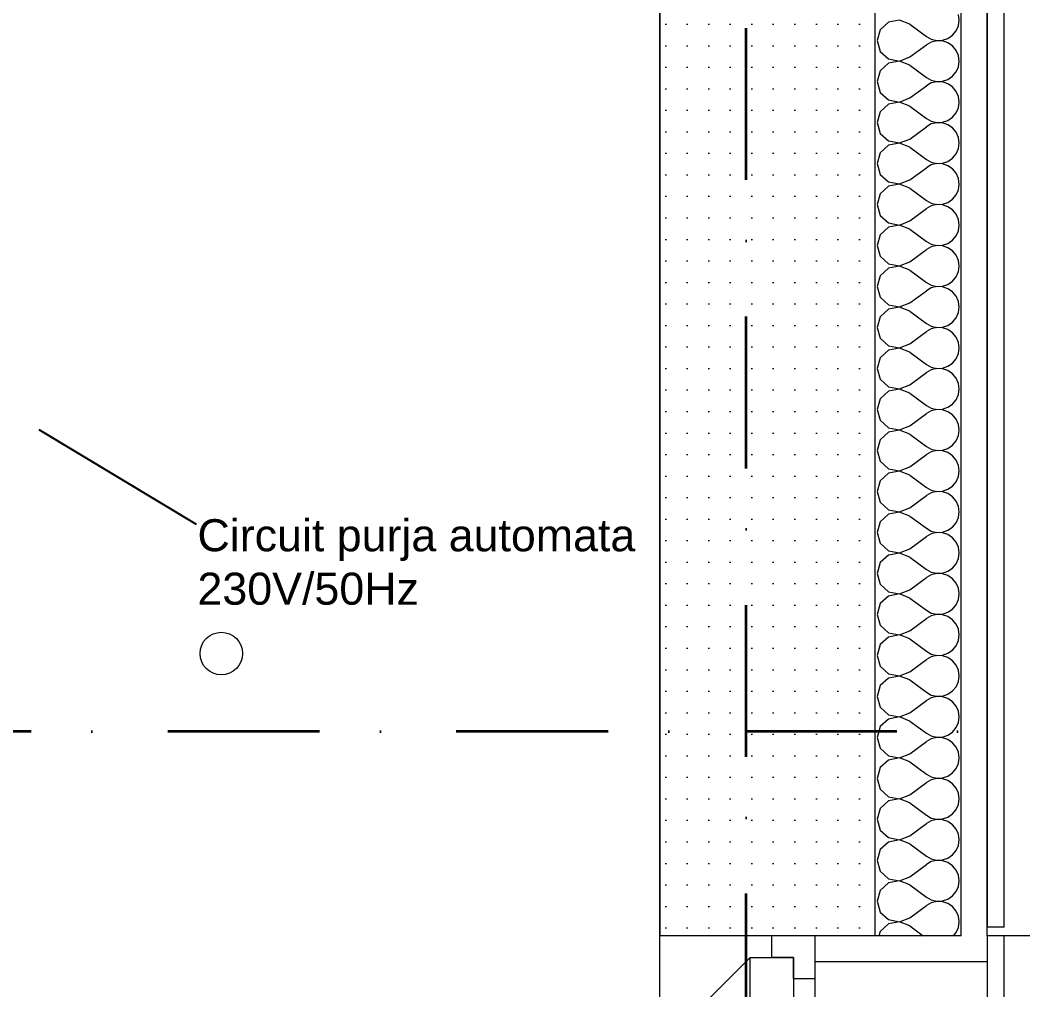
# Model space of a CAD drawing. Header units: millimetres. Extents: x 1322820 to 1391563, y 1051909 to 1098256.
# Drawn here: x 1365235 to 1366400, y 1088720 to 1089847 of the extents above; entities that cross this region are included whole.
import ezdxf
from ezdxf.enums import TextEntityAlignment as Align

# ---------------------------------------------------------------- set-up
doc = ezdxf.new("R2010")
doc.units = ezdxf.units.MM
doc.header["$MEASUREMENT"] = 0
for name, pattern in [('Dashed', [282.222223, 141.111112, -141.111112]), ('Dot & Dashed', [335.138881, 176.388884, -88.194442, 0, -70.555556]), ('pard', [115, 75, -40])]:
    doc.linetypes.add(name, pattern=pattern)
doc.layers.get('0').update_dxf_attribs({"true_color": 0x787878})
for name, color, linetype, true_color in [('arhitectura - decoratii fatada', 7, 'Continuous', 0x787878), ('New_ARCHICAD Windows', 7, 'Continuous', 0x787878), ('New_arhitectura - axe', 7, 'Continuous', 0x787878), ('New_rezistenta - pereti de rezistenta', 7, 'Continuous', 0x787878)]:
    doc.layers.add(name, color=color, linetype=linetype, true_color=true_color)
for name, color, linetype, lineweight, true_color in [('arhitectura - decoratii fatada_Pen_No__101', 7, 'Continuous', 13, 0x787878), ('instalatii - echipamente_Pen_No__21', 7, 'Continuous', 20, 0x787878), ('New_ARCHICAD Windows_Pen_No__1', 7, 'Continuous', 13, 0x787878), ('New_ARCHICAD Windows_Pen_No__21', 7, 'Continuous', 20, 0x787878), ('New_arhitectura - axe_Pen_No__201', 7, 'Continuous', 35, 0x787878), ('New_arhitectura - suprafete DTAC_Pen_No__14', 7, 'Continuous', 18, 0x787878), ('New_rezistenta - pereti de rezistenta_Pen_No__1', 7, 'Continuous', 13, 0x787878), ('New_rezistenta - pereti de rezistenta_Pen_No__21', 7, 'Continuous', 20, 0x787878)]:
    doc.layers.add(name, color=color, linetype=linetype, lineweight=lineweight, true_color=true_color)
doc.styles.add('ARIAL', font='arial.ttf')
doc.styles.add('GENERATED_STYLE_1', font='arialbd.ttf')

# ---------------------------------------------------------------- blocks, each defined once
blk = doc.blocks.new('*X91', base_point=(1356235.2, 1078942.6))
at = {"layer": 'New_rezistenta - pereti de rezistenta_Pen_No__1', "color": 7, "linetype": 'Continuous', "lineweight": 13}
for p, q in [((1366326.2, 1089847.3), (1366325.3, 1089853.8)), ((1366244.1, 1089844.8), (1366234.5, 1089836)), ((1366256.9, 1089847.2), (1366244.1, 1089844.8)), ((1366269, 1089842.6), (1366256.9, 1089847.2)), ((1366269, 1089842.6), (1366288.1, 1089828.3)), ((1366322.6, 1089834.8), (1366325.3, 1089840.8)), ((1366325.3, 1089840.8), (1366326.2, 1089847.3)), ((1366234.5, 1089836), (1366230.9, 1089823.5)), ((1366288.1, 1089828.3), (1366293.8, 1089825.1)), ((1366313, 1089826), (1366318.4, 1089829.8)), ((1366318.4, 1089829.8), (1366322.6, 1089834.8)), ((1366230.9, 1089823.5), (1366234.5, 1089811)), ((1366269, 1089804.5), (1366288.1, 1089818.8)), ((1366293.8, 1089821.9), (1366288.1, 1089818.8)), ((1366293.8, 1089825.1), (1366300.2, 1089823.6)), ((1366300.2, 1089823.4), (1366293.8, 1089821.9)), ((1366300.2, 1089823.6), (1366306.8, 1089823.9)), ((1366306.8, 1089823.1), (1366300.2, 1089823.4)), ((1366306.8, 1089823.9), (1366313, 1089826)), ((1366313, 1089821), (1366306.8, 1089823.1)), ((1366318.4, 1089817.3), (1366313, 1089821)), ((1366322.6, 1089812.2), (1366318.4, 1089817.3)), ((1366234.5, 1089811), (1366244.1, 1089802.2)), ((1366256.9, 1089799.8), (1366269, 1089804.5)), ((1366325.3, 1089806.2), (1366322.6, 1089812.2)), ((1366326.2, 1089799.7), (1366325.3, 1089806.2)), ((1366244.1, 1089797.2), (1366234.5, 1089788.4)), ((1366244.1, 1089802.2), (1366256.9, 1089799.8)), ((1366256.9, 1089799.6), (1366244.1, 1089797.2)), ((1366269, 1089795), (1366256.9, 1089799.6)), ((1366269, 1089795), (1366288.1, 1089780.7)), ((1366322.6, 1089787.2), (1366325.3, 1089793.2)), ((1366325.3, 1089793.2), (1366326.2, 1089799.7)), ((1366234.5, 1089788.4), (1366230.9, 1089775.9)), ((1366288.1, 1089780.7), (1366293.8, 1089777.5)), ((1366313, 1089778.4), (1366318.4, 1089782.1)), ((1366318.4, 1089782.1), (1366322.6, 1089787.2)), ((1366230.9, 1089775.9), (1366234.5, 1089763.4)), ((1366269, 1089756.9), (1366288.1, 1089771.1)), ((1366293.8, 1089774.3), (1366288.1, 1089771.1)), ((1366293.8, 1089777.5), (1366300.2, 1089776)), ((1366300.2, 1089775.8), (1366293.8, 1089774.3)), ((1366300.2, 1089776), (1366306.8, 1089776.3)), ((1366306.8, 1089775.5), (1366300.2, 1089775.8)), ((1366306.8, 1089776.3), (1366313, 1089778.4)), ((1366313, 1089773.4), (1366306.8, 1089775.5)), ((1366318.4, 1089769.7), (1366313, 1089773.4)), ((1366322.6, 1089764.6), (1366318.4, 1089769.7)), ((1366234.5, 1089763.4), (1366244.1, 1089754.6)), ((1366256.9, 1089752.2), (1366269, 1089756.9)), ((1366325.3, 1089758.6), (1366322.6, 1089764.6)), ((1366326.2, 1089752.1), (1366325.3, 1089758.6)), ((1366244.1, 1089749.6), (1366234.5, 1089740.8)), ((1366244.1, 1089754.6), (1366256.9, 1089752.2)), ((1366256.9, 1089752), (1366244.1, 1089749.6)), ((1366269, 1089747.3), (1366256.9, 1089752)), ((1366269, 1089747.3), (1366288.1, 1089733)), ((1366322.6, 1089739.6), (1366325.3, 1089745.6)), ((1366325.3, 1089745.6), (1366326.2, 1089752.1)), ((1366234.5, 1089740.8), (1366230.9, 1089728.3)), ((1366313, 1089730.8), (1366318.4, 1089734.5)), ((1366318.4, 1089734.5), (1366322.6, 1089739.6)), ((1366230.9, 1089728.3), (1366234.5, 1089715.8)), ((1366269, 1089709.2), (1366288.1, 1089723.5)), ((1366288.1, 1089733), (1366293.8, 1089729.9)), ((1366293.8, 1089726.7), (1366288.1, 1089723.5)), ((1366293.8, 1089729.9), (1366300.2, 1089728.4)), ((1366300.2, 1089728.2), (1366293.8, 1089726.7)), ((1366300.2, 1089728.4), (1366306.8, 1089728.7)), ((1366306.8, 1089727.9), (1366300.2, 1089728.2)), ((1366306.8, 1089728.7), (1366313, 1089730.8)), ((1366313, 1089725.8), (1366306.8, 1089727.9)), ((1366318.4, 1089722.1), (1366313, 1089725.8)), ((1366322.6, 1089717), (1366318.4, 1089722.1)), ((1366234.5, 1089715.8), (1366244.1, 1089707)), ((1366325.3, 1089711), (1366322.6, 1089717)), ((1366326.2, 1089704.5), (1366325.3, 1089711)), ((1366244.1, 1089702), (1366234.5, 1089693.2)), ((1366244.1, 1089707), (1366256.9, 1089704.6)), ((1366256.9, 1089704.4), (1366244.1, 1089702)), ((1366256.9, 1089704.6), (1366269, 1089709.2)), ((1366269, 1089699.7), (1366256.9, 1089704.4)), ((1366269, 1089699.7), (1366288.1, 1089685.4)), ((1366325.3, 1089698), (1366326.2, 1089704.5)), ((1366234.5, 1089693.2), (1366230.9, 1089680.7)), ((1366313, 1089683.2), (1366318.4, 1089686.9)), ((1366318.4, 1089686.9), (1366322.6, 1089692)), ((1366322.6, 1089692), (1366325.3, 1089698)), ((1366230.9, 1089680.7), (1366234.5, 1089668.1)), ((1366269, 1089661.6), (1366288.1, 1089675.9)), ((1366288.1, 1089685.4), (1366293.8, 1089682.2)), ((1366293.8, 1089679.1), (1366288.1, 1089675.9)), ((1366293.8, 1089682.2), (1366300.2, 1089680.8)), ((1366300.2, 1089680.6), (1366293.8, 1089679.1)), ((1366300.2, 1089680.8), (1366306.8, 1089681.1)), ((1366306.8, 1089680.3), (1366300.2, 1089680.6)), ((1366306.8, 1089681.1), (1366313, 1089683.2)), ((1366313, 1089678.2), (1366306.8, 1089680.3)), ((1366318.4, 1089674.4), (1366313, 1089678.2)), ((1366234.5, 1089668.1), (1366244.1, 1089659.4)), ((1366322.6, 1089669.4), (1366318.4, 1089674.4)), ((1366325.3, 1089663.4), (1366322.6, 1089669.4)), ((1366244.1, 1089654.3), (1366234.5, 1089645.6)), ((1366244.1, 1089659.4), (1366256.9, 1089657)), ((1366256.9, 1089656.8), (1366244.1, 1089654.3)), ((1366256.9, 1089657), (1366269, 1089661.6)), ((1366269, 1089652.1), (1366256.9, 1089656.8)), ((1366269, 1089652.1), (1366288.1, 1089637.8)), ((1366326.2, 1089656.9), (1366325.3, 1089663.4)), ((1366325.3, 1089650.3), (1366326.2, 1089656.9)), ((1366234.5, 1089645.6), (1366230.9, 1089633)), ((1366318.4, 1089639.3), (1366322.6, 1089644.3)), ((1366322.6, 1089644.3), (1366325.3, 1089650.3)), ((1366230.9, 1089633), (1366234.5, 1089620.5)), ((1366288.1, 1089637.8), (1366293.8, 1089634.6)), ((1366293.8, 1089631.5), (1366288.1, 1089628.3)), ((1366293.8, 1089634.6), (1366300.2, 1089633.1)), ((1366300.2, 1089633), (1366293.8, 1089631.5)), ((1366300.2, 1089633.1), (1366306.8, 1089633.5)), ((1366306.8, 1089632.6), (1366300.2, 1089633)), ((1366306.8, 1089633.5), (1366313, 1089635.6)), ((1366313, 1089630.5), (1366306.8, 1089632.6)), ((1366313, 1089635.6), (1366318.4, 1089639.3)), ((1366318.4, 1089626.8), (1366313, 1089630.5)), ((1366234.5, 1089620.5), (1366244.1, 1089611.8)), ((1366269, 1089614), (1366288.1, 1089628.3)), ((1366322.6, 1089621.8), (1366318.4, 1089626.8)), ((1366325.3, 1089615.7), (1366322.6, 1089621.8)), ((1366244.1, 1089606.7), (1366234.5, 1089597.9)), ((1366244.1, 1089611.8), (1366256.9, 1089609.3)), ((1366256.9, 1089609.1), (1366244.1, 1089606.7)), ((1366256.9, 1089609.3), (1366269, 1089614)), ((1366269, 1089604.5), (1366256.9, 1089609.1)), ((1366326.2, 1089609.2), (1366325.3, 1089615.7)), ((1366325.3, 1089602.7), (1366326.2, 1089609.2)), ((1366234.5, 1089597.9), (1366230.9, 1089585.4)), ((1366269, 1089604.5), (1366288.1, 1089590.2)), ((1366318.4, 1089591.7), (1366322.6, 1089596.7)), ((1366322.6, 1089596.7), (1366325.3, 1089602.7)), ((1366230.9, 1089585.4), (1366234.5, 1089572.9)), ((1366288.1, 1089590.2), (1366293.8, 1089587)), ((1366293.8, 1089583.8), (1366288.1, 1089580.7)), ((1366293.8, 1089587), (1366300.2, 1089585.5)), ((1366300.2, 1089585.3), (1366293.8, 1089583.8)), ((1366300.2, 1089585.5), (1366306.8, 1089585.8)), ((1366306.8, 1089585), (1366300.2, 1089585.3)), ((1366306.8, 1089585.8), (1366313, 1089587.9)), ((1366313, 1089582.9), (1366306.8, 1089585)), ((1366313, 1089587.9), (1366318.4, 1089591.7)), ((1366318.4, 1089579.2), (1366313, 1089582.9)), ((1366234.5, 1089572.9), (1366244.1, 1089564.1)), ((1366269, 1089566.4), (1366288.1, 1089580.7)), ((1366322.6, 1089574.1), (1366318.4, 1089579.2)), ((1366325.3, 1089568.1), (1366322.6, 1089574.1)), ((1366244.1, 1089559.1), (1366234.5, 1089550.3)), ((1366244.1, 1089564.1), (1366256.9, 1089561.7)), ((1366256.9, 1089561.5), (1366244.1, 1089559.1)), ((1366256.9, 1089561.7), (1366269, 1089566.4)), ((1366269, 1089556.9), (1366256.9, 1089561.5)), ((1366326.2, 1089561.6), (1366325.3, 1089568.1)), ((1366325.3, 1089555.1), (1366326.2, 1089561.6)), ((1366234.5, 1089550.3), (1366230.9, 1089537.8)), ((1366269, 1089556.9), (1366288.1, 1089542.6)), ((1366318.4, 1089544), (1366322.6, 1089549.1)), ((1366322.6, 1089549.1), (1366325.3, 1089555.1)), ((1366230.9, 1089537.8), (1366234.5, 1089525.3)), ((1366288.1, 1089542.6), (1366293.8, 1089539.4)), ((1366293.8, 1089536.2), (1366288.1, 1089533)), ((1366293.8, 1089539.4), (1366300.2, 1089537.9)), ((1366300.2, 1089537.7), (1366293.8, 1089536.2)), ((1366300.2, 1089537.9), (1366306.8, 1089538.2)), ((1366306.8, 1089537.4), (1366300.2, 1089537.7)), ((1366306.8, 1089538.2), (1366313, 1089540.3)), ((1366313, 1089535.3), (1366306.8, 1089537.4)), ((1366313, 1089540.3), (1366318.4, 1089544)), ((1366318.4, 1089531.6), (1366313, 1089535.3)), ((1366234.5, 1089525.3), (1366244.1, 1089516.5)), ((1366269, 1089518.8), (1366288.1, 1089533)), ((1366322.6, 1089526.5), (1366318.4, 1089531.6)), ((1366325.3, 1089520.5), (1366322.6, 1089526.5)), ((1366244.1, 1089516.5), (1366256.9, 1089514.1)), ((1366256.9, 1089513.9), (1366244.1, 1089511.5)), ((1366256.9, 1089514.1), (1366269, 1089518.8)), ((1366269, 1089509.2), (1366256.9, 1089513.9)), ((1366326.2, 1089514), (1366325.3, 1089520.5)), ((1366325.3, 1089507.5), (1366326.2, 1089514)), ((1366234.5, 1089502.7), (1366230.9, 1089490.2)), ((1366244.1, 1089511.5), (1366234.5, 1089502.7)), ((1366269, 1089509.2), (1366288.1, 1089495)), ((1366318.4, 1089496.4), (1366322.6, 1089501.5)), ((1366322.6, 1089501.5), (1366325.3, 1089507.5)), ((1366230.9, 1089490.2), (1366234.5, 1089477.7)), ((1366288.1, 1089495), (1366293.8, 1089491.8)), ((1366293.8, 1089491.8), (1366300.2, 1089490.3)), ((1366300.2, 1089490.1), (1366293.8, 1089488.6)), ((1366300.2, 1089490.3), (1366306.8, 1089490.6)), ((1366306.8, 1089489.8), (1366300.2, 1089490.1)), ((1366306.8, 1089490.6), (1366313, 1089492.7)), ((1366313, 1089487.7), (1366306.8, 1089489.8)), ((1366313, 1089492.7), (1366318.4, 1089496.4)), ((1366234.5, 1089477.7), (1366244.1, 1089468.9)), ((1366269, 1089471.1), (1366288.1, 1089485.4)), ((1366293.8, 1089488.6), (1366288.1, 1089485.4)), ((1366318.4, 1089484), (1366313, 1089487.7)), ((1366322.6, 1089478.9), (1366318.4, 1089484)), ((1366325.3, 1089472.9), (1366322.6, 1089478.9)), ((1366244.1, 1089468.9), (1366256.9, 1089466.5)), ((1366256.9, 1089466.3), (1366244.1, 1089463.9)), ((1366256.9, 1089466.5), (1366269, 1089471.1)), ((1366269, 1089461.6), (1366256.9, 1089466.3)), ((1366326.2, 1089466.4), (1366325.3, 1089472.9)), ((1366325.3, 1089459.9), (1366326.2, 1089466.4)), ((1366234.5, 1089455.1), (1366230.9, 1089442.6)), ((1366244.1, 1089463.9), (1366234.5, 1089455.1)), ((1366269, 1089461.6), (1366288.1, 1089447.3)), ((1366318.4, 1089448.8), (1366322.6, 1089453.9)), ((1366322.6, 1089453.9), (1366325.3, 1089459.9)), ((1366230.9, 1089442.6), (1366234.5, 1089430.1)), ((1366288.1, 1089447.3), (1366293.8, 1089444.2)), ((1366293.8, 1089444.2), (1366300.2, 1089442.7)), ((1366300.2, 1089442.5), (1366293.8, 1089441)), ((1366300.2, 1089442.7), (1366306.8, 1089443)), ((1366306.8, 1089442.2), (1366300.2, 1089442.5)), ((1366306.8, 1089443), (1366313, 1089445.1)), ((1366313, 1089440.1), (1366306.8, 1089442.2)), ((1366313, 1089445.1), (1366318.4, 1089448.8)), ((1366269, 1089423.5), (1366288.1, 1089437.8)), ((1366293.8, 1089441), (1366288.1, 1089437.8)), ((1366318.4, 1089436.3), (1366313, 1089440.1)), ((1366322.6, 1089431.3), (1366318.4, 1089436.3)), ((1366325.3, 1089425.3), (1366322.6, 1089431.3)), ((1366234.5, 1089430.1), (1366244.1, 1089421.3)), ((1366244.1, 1089421.3), (1366256.9, 1089418.9)), ((1366256.9, 1089418.9), (1366269, 1089423.5)), ((1366326.2, 1089418.8), (1366325.3, 1089425.3)), ((1366234.5, 1089407.5), (1366230.9, 1089395)), ((1366244.1, 1089416.2), (1366234.5, 1089407.5)), ((1366256.9, 1089418.7), (1366244.1, 1089416.2)), ((1366269, 1089414), (1366256.9, 1089418.7)), ((1366269, 1089414), (1366288.1, 1089399.7)), ((1366322.6, 1089406.2), (1366325.3, 1089412.3)), ((1366325.3, 1089412.3), (1366326.2, 1089418.8)), ((1366288.1, 1089399.7), (1366293.8, 1089396.5)), ((1366293.8, 1089396.5), (1366300.2, 1089395)), ((1366306.8, 1089395.4), (1366313, 1089397.5)), ((1366313, 1089397.5), (1366318.4, 1089401.2)), ((1366318.4, 1089401.2), (1366322.6, 1089406.2)), ((1366230.9, 1089395), (1366234.5, 1089382.4)), ((1366269, 1089375.9), (1366288.1, 1089390.2)), ((1366293.8, 1089393.4), (1366288.1, 1089390.2)), ((1366300.2, 1089394.9), (1366293.8, 1089393.4)), ((1366300.2, 1089395), (1366306.8, 1089395.4)), ((1366306.8, 1089394.5), (1366300.2, 1089394.9)), ((1366313, 1089392.4), (1366306.8, 1089394.5)), ((1366318.4, 1089388.7), (1366313, 1089392.4)), ((1366322.6, 1089383.7), (1366318.4, 1089388.7)), ((1366234.5, 1089382.4), (1366244.1, 1089373.7)), ((1366244.1, 1089373.7), (1366256.9, 1089371.2)), ((1366256.9, 1089371.2), (1366269, 1089375.9)), ((1366325.3, 1089377.6), (1366322.6, 1089383.7)), ((1366326.2, 1089371.1), (1366325.3, 1089377.6)), ((1366244.1, 1089368.6), (1366234.5, 1089359.8)), ((1366256.9, 1089371), (1366244.1, 1089368.6)), ((1366269, 1089366.4), (1366256.9, 1089371)), ((1366269, 1089366.4), (1366288.1, 1089352.1)), ((1366322.6, 1089358.6), (1366325.3, 1089364.6)), ((1366325.3, 1089364.6), (1366326.2, 1089371.1)), ((1366234.5, 1089359.8), (1366230.9, 1089347.3)), ((1366288.1, 1089352.1), (1366293.8, 1089348.9)), ((1366293.8, 1089348.9), (1366300.2, 1089347.4)), ((1366306.8, 1089347.7), (1366313, 1089349.8)), ((1366313, 1089349.8), (1366318.4, 1089353.6)), ((1366318.4, 1089353.6), (1366322.6, 1089358.6)), ((1366230.9, 1089347.3), (1366234.5, 1089334.8)), ((1366269, 1089328.3), (1366288.1, 1089342.6)), ((1366293.8, 1089345.7), (1366288.1, 1089342.6)), ((1366300.2, 1089347.2), (1366293.8, 1089345.7)), ((1366300.2, 1089347.4), (1366306.8, 1089347.7)), ((1366306.8, 1089346.9), (1366300.2, 1089347.2)), ((1366313, 1089344.8), (1366306.8, 1089346.9)), ((1366318.4, 1089341.1), (1366313, 1089344.8)), ((1366322.6, 1089336), (1366318.4, 1089341.1)), ((1366234.5, 1089334.8), (1366244.1, 1089326)), ((1366244.1, 1089326), (1366256.9, 1089323.6)), ((1366256.9, 1089323.6), (1366269, 1089328.3)), ((1366325.3, 1089330), (1366322.6, 1089336)), ((1366326.2, 1089323.5), (1366325.3, 1089330)), ((1366244.1, 1089321), (1366234.5, 1089312.2)), ((1366256.9, 1089323.4), (1366244.1, 1089321)), ((1366269, 1089318.8), (1366256.9, 1089323.4)), ((1366269, 1089318.8), (1366288.1, 1089304.5)), ((1366322.6, 1089311), (1366325.3, 1089317)), ((1366325.3, 1089317), (1366326.2, 1089323.5)), ((1366234.5, 1089312.2), (1366230.9, 1089299.7)), ((1366288.1, 1089304.5), (1366293.8, 1089301.3)), ((1366313, 1089302.2), (1366318.4, 1089305.9)), ((1366318.4, 1089305.9), (1366322.6, 1089311)), ((1366230.9, 1089299.7), (1366234.5, 1089287.2)), ((1366269, 1089280.7), (1366288.1, 1089295)), ((1366293.8, 1089298.1), (1366288.1, 1089295)), ((1366293.8, 1089301.3), (1366300.2, 1089299.8)), ((1366300.2, 1089299.6), (1366293.8, 1089298.1)), ((1366300.2, 1089299.8), (1366306.8, 1089300.1)), ((1366306.8, 1089299.3), (1366300.2, 1089299.6)), ((1366306.8, 1089300.1), (1366313, 1089302.2)), ((1366313, 1089297.2), (1366306.8, 1089299.3)), ((1366318.4, 1089293.5), (1366313, 1089297.2)), ((1366322.6, 1089288.4), (1366318.4, 1089293.5)), ((1366234.5, 1089287.2), (1366244.1, 1089278.4)), ((1366256.9, 1089276), (1366269, 1089280.7)), ((1366325.3, 1089282.4), (1366322.6, 1089288.4)), ((1366326.2, 1089275.9), (1366325.3, 1089282.4)), ((1366244.1, 1089273.4), (1366234.5, 1089264.6)), ((1366244.1, 1089278.4), (1366256.9, 1089276)), ((1366256.9, 1089275.8), (1366244.1, 1089273.4)), ((1366269, 1089271.1), (1366256.9, 1089275.8)), ((1366269, 1089271.1), (1366288.1, 1089256.9)), ((1366322.6, 1089263.4), (1366325.3, 1089269.4)), ((1366325.3, 1089269.4), (1366326.2, 1089275.9)), ((1366234.5, 1089264.6), (1366230.9, 1089252.1)), ((1366288.1, 1089256.9), (1366293.8, 1089253.7)), ((1366313, 1089254.6), (1366318.4, 1089258.3)), ((1366318.4, 1089258.3), (1366322.6, 1089263.4)), ((1366230.9, 1089252.1), (1366234.5, 1089239.6)), ((1366269, 1089233), (1366288.1, 1089247.3)), ((1366293.8, 1089250.5), (1366288.1, 1089247.3)), ((1366293.8, 1089253.7), (1366300.2, 1089252.2)), ((1366300.2, 1089252), (1366293.8, 1089250.5)), ((1366300.2, 1089252.2), (1366306.8, 1089252.5)), ((1366306.8, 1089251.7), (1366300.2, 1089252)), ((1366306.8, 1089252.5), (1366313, 1089254.6)), ((1366313, 1089249.6), (1366306.8, 1089251.7)), ((1366318.4, 1089245.9), (1366313, 1089249.6)), ((1366322.6, 1089240.8), (1366318.4, 1089245.9)), ((1366234.5, 1089239.6), (1366244.1, 1089230.8)), ((1366256.9, 1089228.4), (1366269, 1089233)), ((1366325.3, 1089234.8), (1366322.6, 1089240.8)), ((1366326.2, 1089228.3), (1366325.3, 1089234.8)), ((1366244.1, 1089225.8), (1366234.5, 1089217)), ((1366244.1, 1089230.8), (1366256.9, 1089228.4)), ((1366256.9, 1089228.2), (1366244.1, 1089225.8)), ((1366269, 1089223.5), (1366256.9, 1089228.2)), ((1366269, 1089223.5), (1366288.1, 1089209.2)), ((1366322.6, 1089215.8), (1366325.3, 1089221.8)), ((1366325.3, 1089221.8), (1366326.2, 1089228.3)), ((1366234.5, 1089217), (1366230.9, 1089204.5)), ((1366288.1, 1089209.2), (1366293.8, 1089206.1)), ((1366313, 1089207), (1366318.4, 1089210.7)), ((1366318.4, 1089210.7), (1366322.6, 1089215.8)), ((1366230.9, 1089204.5), (1366234.5, 1089192)), ((1366269, 1089185.4), (1366288.1, 1089199.7)), ((1366293.8, 1089202.9), (1366288.1, 1089199.7)), ((1366293.8, 1089206.1), (1366300.2, 1089204.6)), ((1366300.2, 1089204.4), (1366293.8, 1089202.9)), ((1366300.2, 1089204.6), (1366306.8, 1089204.9)), ((1366306.8, 1089204.1), (1366300.2, 1089204.4)), ((1366306.8, 1089204.9), (1366313, 1089207)), ((1366313, 1089202), (1366306.8, 1089204.1)), ((1366318.4, 1089198.2), (1366313, 1089202)), ((1366322.6, 1089193.2), (1366318.4, 1089198.2)), ((1366234.5, 1089192), (1366244.1, 1089183.2)), ((1366325.3, 1089187.2), (1366322.6, 1089193.2)), ((1366326.2, 1089180.7), (1366325.3, 1089187.2)), ((1366244.1, 1089178.2), (1366234.5, 1089169.4)), ((1366244.1, 1089183.2), (1366256.9, 1089180.8)), ((1366256.9, 1089180.6), (1366244.1, 1089178.2)), ((1366256.9, 1089180.8), (1366269, 1089185.4)), ((1366269, 1089175.9), (1366256.9, 1089180.6)), ((1366269, 1089175.9), (1366288.1, 1089161.6)), ((1366322.6, 1089168.1), (1366325.3, 1089174.2)), ((1366325.3, 1089174.2), (1366326.2, 1089180.7)), ((1366234.5, 1089169.4), (1366230.9, 1089156.9)), ((1366313, 1089159.4), (1366318.4, 1089163.1)), ((1366318.4, 1089163.1), (1366322.6, 1089168.1)), ((1366230.9, 1089156.9), (1366234.5, 1089144.3)), ((1366269, 1089137.8), (1366288.1, 1089152.1)), ((1366288.1, 1089161.6), (1366293.8, 1089158.4)), ((1366293.8, 1089155.3), (1366288.1, 1089152.1)), ((1366293.8, 1089158.4), (1366300.2, 1089157)), ((1366300.2, 1089156.8), (1366293.8, 1089155.3)), ((1366300.2, 1089157), (1366306.8, 1089157.3)), ((1366306.8, 1089156.4), (1366300.2, 1089156.8)), ((1366306.8, 1089157.3), (1366313, 1089159.4)), ((1366313, 1089154.3), (1366306.8, 1089156.4)), ((1366318.4, 1089150.6), (1366313, 1089154.3)), ((1366234.5, 1089144.3), (1366244.1, 1089135.6)), ((1366322.6, 1089145.6), (1366318.4, 1089150.6)), ((1366325.3, 1089139.6), (1366322.6, 1089145.6)), ((1366326.2, 1089133), (1366325.3, 1089139.6)), ((1366244.1, 1089130.5), (1366234.5, 1089121.8)), ((1366244.1, 1089135.6), (1366256.9, 1089133.1)), ((1366256.9, 1089133), (1366244.1, 1089130.5)), ((1366256.9, 1089133.1), (1366269, 1089137.8)), ((1366269, 1089128.3), (1366256.9, 1089133)), ((1366269, 1089128.3), (1366288.1, 1089114)), ((1366325.3, 1089126.5), (1366326.2, 1089133)), ((1366234.5, 1089121.8), (1366230.9, 1089109.2)), ((1366318.4, 1089115.5), (1366322.6, 1089120.5)), ((1366322.6, 1089120.5), (1366325.3, 1089126.5)), ((1366230.9, 1089109.2), (1366234.5, 1089096.7)), ((1366269, 1089090.2), (1366288.1, 1089104.5)), ((1366288.1, 1089114), (1366293.8, 1089110.8)), ((1366293.8, 1089107.7), (1366288.1, 1089104.5)), ((1366293.8, 1089110.8), (1366300.2, 1089109.3)), ((1366300.2, 1089109.1), (1366293.8, 1089107.7)), ((1366300.2, 1089109.3), (1366306.8, 1089109.7)), ((1366306.8, 1089108.8), (1366300.2, 1089109.1)), ((1366306.8, 1089109.7), (1366313, 1089111.8)), ((1366313, 1089106.7), (1366306.8, 1089108.8)), ((1366313, 1089111.8), (1366318.4, 1089115.5)), ((1366318.4, 1089103), (1366313, 1089106.7)), ((1366234.5, 1089096.7), (1366244.1, 1089087.9)), ((1366322.6, 1089097.9), (1366318.4, 1089103)), ((1366325.3, 1089091.9), (1366322.6, 1089097.9)), ((1366244.1, 1089082.9), (1366234.5, 1089074.1)), ((1366244.1, 1089087.9), (1366256.9, 1089085.5)), ((1366256.9, 1089085.3), (1366244.1, 1089082.9)), ((1366256.9, 1089085.5), (1366269, 1089090.2)), ((1366269, 1089080.7), (1366256.9, 1089085.3)), ((1366326.2, 1089085.4), (1366325.3, 1089091.9)), ((1366325.3, 1089078.9), (1366326.2, 1089085.4)), ((1366234.5, 1089074.1), (1366230.9, 1089061.6)), ((1366269, 1089080.7), (1366288.1, 1089066.4)), ((1366318.4, 1089067.9), (1366322.6, 1089072.9)), ((1366322.6, 1089072.9), (1366325.3, 1089078.9)), ((1366230.9, 1089061.6), (1366234.5, 1089049.1)), ((1366288.1, 1089066.4), (1366293.8, 1089063.2)), ((1366293.8, 1089060), (1366288.1, 1089056.9)), ((1366293.8, 1089063.2), (1366300.2, 1089061.7)), ((1366300.2, 1089061.5), (1366293.8, 1089060)), ((1366300.2, 1089061.7), (1366306.8, 1089062)), ((1366306.8, 1089061.2), (1366300.2, 1089061.5)), ((1366306.8, 1089062), (1366313, 1089064.1)), ((1366313, 1089059.1), (1366306.8, 1089061.2)), ((1366313, 1089064.1), (1366318.4, 1089067.9)), ((1366318.4, 1089055.4), (1366313, 1089059.1)), ((1366234.5, 1089049.1), (1366244.1, 1089040.3)), ((1366269, 1089042.6), (1366288.1, 1089056.9)), ((1366322.6, 1089050.3), (1366318.4, 1089055.4)), ((1366325.3, 1089044.3), (1366322.6, 1089050.3)), ((1366244.1, 1089035.3), (1366234.5, 1089026.5)), ((1366244.1, 1089040.3), (1366256.9, 1089037.9)), ((1366256.9, 1089037.7), (1366244.1, 1089035.3)), ((1366256.9, 1089037.9), (1366269, 1089042.6)), ((1366269, 1089033), (1366256.9, 1089037.7)), ((1366326.2, 1089037.8), (1366325.3, 1089044.3)), ((1366325.3, 1089031.3), (1366326.2, 1089037.8)), ((1366234.5, 1089026.5), (1366230.9, 1089014)), ((1366269, 1089033), (1366288.1, 1089018.8)), ((1366318.4, 1089020.2), (1366322.6, 1089025.3)), ((1366322.6, 1089025.3), (1366325.3, 1089031.3)), ((1366230.9, 1089014), (1366234.5, 1089001.5)), ((1366288.1, 1089018.8), (1366293.8, 1089015.6)), ((1366293.8, 1089012.4), (1366288.1, 1089009.2)), ((1366293.8, 1089015.6), (1366300.2, 1089014.1)), ((1366300.2, 1089013.9), (1366293.8, 1089012.4)), ((1366300.2, 1089014.1), (1366306.8, 1089014.4)), ((1366306.8, 1089013.6), (1366300.2, 1089013.9)), ((1366306.8, 1089014.4), (1366313, 1089016.5)), ((1366313, 1089011.5), (1366306.8, 1089013.6)), ((1366313, 1089016.5), (1366318.4, 1089020.2)), ((1366318.4, 1089007.8), (1366313, 1089011.5)), ((1366234.5, 1089001.5), (1366244.1, 1088992.7)), ((1366269, 1088995), (1366288.1, 1089009.2)), ((1366322.6, 1089002.7), (1366318.4, 1089007.8)), ((1366325.3, 1088996.7), (1366322.6, 1089002.7)), ((1366244.1, 1088992.7), (1366256.9, 1088990.3)), ((1366256.9, 1088990.1), (1366244.1, 1088987.7)), ((1366256.9, 1088990.3), (1366269, 1088995)), ((1366269, 1088985.4), (1366256.9, 1088990.1)), ((1366326.2, 1088990.2), (1366325.3, 1088996.7)), ((1366325.3, 1088983.7), (1366326.2, 1088990.2)), ((1366234.5, 1088978.9), (1366230.9, 1088966.4)), ((1366244.1, 1088987.7), (1366234.5, 1088978.9)), ((1366269, 1088985.4), (1366288.1, 1088971.1)), ((1366318.4, 1088972.6), (1366322.6, 1088977.7)), ((1366322.6, 1088977.7), (1366325.3, 1088983.7)), ((1366230.9, 1088966.4), (1366234.5, 1088953.9)), ((1366288.1, 1088971.1), (1366293.8, 1088968)), ((1366293.8, 1088964.8), (1366288.1, 1088961.6)), ((1366293.8, 1088968), (1366300.2, 1088966.5)), ((1366300.2, 1088966.3), (1366293.8, 1088964.8)), ((1366300.2, 1088966.5), (1366306.8, 1088966.8)), ((1366306.8, 1088966), (1366300.2, 1088966.3)), ((1366306.8, 1088966.8), (1366313, 1088968.9)), ((1366313, 1088963.9), (1366306.8, 1088966)), ((1366313, 1088968.9), (1366318.4, 1088972.6)), ((1366234.5, 1088953.9), (1366244.1, 1088945.1)), ((1366269, 1088947.3), (1366288.1, 1088961.6)), ((1366318.4, 1088960.1), (1366313, 1088963.9)), ((1366322.6, 1088955.1), (1366318.4, 1088960.1)), ((1366325.3, 1088949.1), (1366322.6, 1088955.1)), ((1366244.1, 1088945.1), (1366256.9, 1088942.7)), ((1366256.9, 1088942.5), (1366244.1, 1088940.1)), ((1366256.9, 1088942.7), (1366269, 1088947.3)), ((1366269, 1088937.8), (1366256.9, 1088942.5)), ((1366326.2, 1088942.6), (1366325.3, 1088949.1)), ((1366325.3, 1088936.1), (1366326.2, 1088942.6)), ((1366234.5, 1088931.3), (1366230.9, 1088918.8)), ((1366244.1, 1088940.1), (1366234.5, 1088931.3)), ((1366269, 1088937.8), (1366288.1, 1088923.5)), ((1366318.4, 1088925), (1366322.6, 1088930.1)), ((1366322.6, 1088930.1), (1366325.3, 1088936.1)), ((1366230.9, 1088918.8), (1366234.5, 1088906.2)), ((1366288.1, 1088923.5), (1366293.8, 1088920.3)), ((1366293.8, 1088920.3), (1366300.2, 1088918.9)), ((1366300.2, 1088918.7), (1366293.8, 1088917.2)), ((1366300.2, 1088918.9), (1366306.8, 1088919.2)), ((1366306.8, 1088918.3), (1366300.2, 1088918.7)), ((1366306.8, 1088919.2), (1366313, 1088921.3)), ((1366313, 1088916.2), (1366306.8, 1088918.3)), ((1366313, 1088921.3), (1366318.4, 1088925)), ((1366234.5, 1088906.2), (1366244.1, 1088897.5)), ((1366269, 1088899.7), (1366288.1, 1088914)), ((1366293.8, 1088917.2), (1366288.1, 1088914)), ((1366318.4, 1088912.5), (1366313, 1088916.2)), ((1366322.6, 1088907.5), (1366318.4, 1088912.5)), ((1366325.3, 1088901.5), (1366322.6, 1088907.5)), ((1366244.1, 1088897.5), (1366256.9, 1088895)), ((1366256.9, 1088894.9), (1366244.1, 1088892.4)), ((1366256.9, 1088895), (1366269, 1088899.7)), ((1366269, 1088890.2), (1366256.9, 1088894.9)), ((1366326.2, 1088895), (1366325.3, 1088901.5)), ((1366325.3, 1088888.4), (1366326.2, 1088895)), ((1366234.5, 1088883.7), (1366230.9, 1088871.1)), ((1366244.1, 1088892.4), (1366234.5, 1088883.7)), ((1366269, 1088890.2), (1366288.1, 1088875.9)), ((1366322.6, 1088882.4), (1366325.3, 1088888.4)), ((1366288.1, 1088875.9), (1366293.8, 1088872.7)), ((1366293.8, 1088872.7), (1366300.2, 1088871.2)), ((1366300.2, 1088871.2), (1366306.8, 1088871.6)), ((1366306.8, 1088871.6), (1366313, 1088873.7)), ((1366313, 1088873.7), (1366318.4, 1088877.4)), ((1366318.4, 1088877.4), (1366322.6, 1088882.4)), ((1366230.9, 1088871.1), (1366234.5, 1088858.6)), ((1366269, 1088852.1), (1366288.1, 1088866.4)), ((1366293.8, 1088869.6), (1366288.1, 1088866.4)), ((1366300.2, 1088871), (1366293.8, 1088869.6)), ((1366306.8, 1088870.7), (1366300.2, 1088871)), ((1366313, 1088868.6), (1366306.8, 1088870.7)), ((1366318.4, 1088864.9), (1366313, 1088868.6)), ((1366322.6, 1088859.8), (1366318.4, 1088864.9)), ((1366325.3, 1088853.8), (1366322.6, 1088859.8)), ((1366234.5, 1088858.6), (1366244.1, 1088849.8)), ((1366244.1, 1088849.8), (1366256.9, 1088847.4)), ((1366256.9, 1088847.4), (1366269, 1088852.1)), ((1366326.2, 1088847.3), (1366325.3, 1088853.8)), ((1366244.1, 1088844.8), (1366234.5, 1088836)), ((1366256.9, 1088847.2), (1366244.1, 1088844.8)), ((1366269, 1088842.6), (1366256.9, 1088847.2)), ((1366269, 1088842.6), (1366288.1, 1088828.3)), ((1366322.6, 1088834.8), (1366325.3, 1088840.8)), ((1366325.3, 1088840.8), (1366326.2, 1088847.3)), ((1366234.5, 1088836), (1366230.9, 1088823.5)), ((1366288.1, 1088828.3), (1366293.8, 1088825.1)), ((1366293.8, 1088825.1), (1366300.2, 1088823.6)), ((1366306.8, 1088823.9), (1366313, 1088826)), ((1366313, 1088826), (1366318.4, 1088829.8)), ((1366318.4, 1088829.8), (1366322.6, 1088834.8)), ((1366230.9, 1088823.5), (1366234.5, 1088811)), ((1366269, 1088804.5), (1366288.1, 1088818.8)), ((1366293.8, 1088821.9), (1366288.1, 1088818.8)), ((1366300.2, 1088823.4), (1366293.8, 1088821.9)), ((1366300.2, 1088823.6), (1366306.8, 1088823.9)), ((1366306.8, 1088823.1), (1366300.2, 1088823.4)), ((1366313, 1088821), (1366306.8, 1088823.1)), ((1366318.4, 1088817.3), (1366313, 1088821)), ((1366322.6, 1088812.2), (1366318.4, 1088817.3)), ((1366234.5, 1088811), (1366244.1, 1088802.2)), ((1366244.1, 1088802.2), (1366256.9, 1088799.8)), ((1366256.9, 1088799.8), (1366269, 1088804.5)), ((1366325.3, 1088806.2), (1366322.6, 1088812.2)), ((1366326.2, 1088799.7), (1366325.3, 1088806.2)), ((1366244.1, 1088797.2), (1366234.5, 1088788.4)), ((1366256.9, 1088799.6), (1366244.1, 1088797.2)), ((1366269, 1088795), (1366256.9, 1088799.6)), ((1366269, 1088795), (1366284.5, 1088783.4)), ((1366322.6, 1088787.2), (1366325.3, 1088793.2)), ((1366325.3, 1088793.2), (1366326.2, 1088799.7)), ((1366234.5, 1088788.4), (1366233, 1088783.4)), ((1366319.4, 1088783.4), (1366322.6, 1088787.2))]:
    blk.add_line(p, q, dxfattribs=at)
blk = doc.blocks.new('Horizontal Multi-Sash Window 23_3')
at = {"layer": 'New_ARCHICAD Windows_Pen_No__1', "color": 7, "linetype": 'Continuous', "lineweight": 13}
for p, q in [((975, 25), (427, 573)), ((-1000, 130), (1000, 130)), ((250, 25), (925, 25)), ((-950, 0), (175, 0)), ((-950, -25), (175, -25)), ((175, -50), (-950, -50)), ((950, -50), (225, -50)), ((-1000, -250), (-1000, -350)), ((1000, -350), (1000, -250)), ((-1000, -350), (1000, -350))]:
    blk.add_line(p, q, dxfattribs=at)
at = {"layer": 'New_ARCHICAD Windows_Pen_No__1', "color": 7, "linetype": 'Dashed', "lineweight": 13}
blk.add_line((-970, -250), (970, -250), dxfattribs=at)
at = {"layer": 'New_ARCHICAD Windows_Pen_No__1', "color": 7, "linetype": 'pard', "lineweight": 13}
blk.add_arc((975, 25), 775, 135, 180, dxfattribs=at)
at = {"layer": 'New_ARCHICAD Windows_Pen_No__21', "color": 7, "linetype": 'Continuous', "lineweight": 20}
for p, q in [((-1000, 0), (-1000, 130)), ((1000, 0), (1000, 130)), ((200, 25), (250, 25)), ((200, -25), (200, 25)), ((250, 25), (250, -25)), ((250, 25), (925, 25)), ((925, -25), (925, 25)), ((925, 25), (975, 25)), ((975, 25), (975, -25)), ((-1000, 0), (-950, 0)), ((-1000, -50), (-1000, 0)), ((-1000, -50), (-1000, 0)), ((-950, 0), (-950, -50)), ((175, -50), (175, 0)), ((175, 0), (200, 0)), ((200, 0), (200, -25)), ((250, 0), (925, 0)), ((975, -25), (975, 0)), ((975, 0), (1000, 0)), ((1000, -50), (1000, 0)), ((1000, -50), (1000, 0)), ((200, -25), (225, -25)), ((250, -25), (200, -25)), ((225, -25), (225, -50)), ((925, -25), (250, -25)), ((975, -25), (925, -25)), ((950, -50), (950, -25)), ((950, -25), (975, -25)), ((-950, -50), (-1000, -50)), ((-970, -50), (-970, -250)), ((200, -50), (175, -50)), ((225, -50), (200, -50)), ((1000, -50), (950, -50)), ((970, -50), (970, -250)), ((-1000, -250), (-970, -250)), ((1000, -250), (970, -250))]:
    blk.add_line(p, q, dxfattribs=at)
blk = doc.blocks.new('Wall_31_1', base_point=(1365978.5, 1085033.4))
at = {"layer": 'New_rezistenta - pereti de rezistenta', "linetype": 'Continuous', "lineweight": 0, "true_color": 0x000000}
h = blk.add_hatch(dxfattribs=at)
h.set_pattern_fill('GYPSUM_0001', color=18, style=0, pattern_type=2)
h.set_pattern_definition([(0, (1356235.236, 1078942.57), (0, 25), [0, -25])])
h.paths.add_polyline_path([(1366228.5, 1090520.6), (1365978.5, 1090520.6), (1365978.5, 1088783.4), (1366108.5, 1088783.4), (1366158.5, 1088783.4), (1366228.5, 1088783.4)])
at = {"layer": 'New_rezistenta - pereti de rezistenta_Pen_No__21', "color": 7, "linetype": 'Continuous', "lineweight": 20}
for p, q in [((1366328.5, 1088783.4), (1366328.5, 1090820.6)), ((1366228.5, 1088783.4), (1366228.5, 1090520.6)), ((1366108.5, 1088783.4), (1365978.5, 1088783.4)), ((1366158.5, 1088783.4), (1366108.5, 1088783.4)), ((1366158.5, 1088783.4), (1366158.5, 1088753.4)), ((1366328.5, 1088783.4), (1366158.5, 1088783.4)), ((1366358.5, 1088783.4), (1366358.5, 1088753.4)), ((1366158.5, 1088753.4), (1366358.5, 1088753.4))]:
    blk.add_line(p, q, dxfattribs=at)
at = {"layer": 'New_rezistenta - pereti de rezistenta_Pen_No__21', "color": 7, "linetype": 'Continuous', "lineweight": 20, "flags": 128}
for points in [[(1366358.5, 1088783.4), (1366358.5, 1090920.6)], [(1365978.5, 1090520.6), (1365978.5, 1088783.4)]]:
    blk.add_lwpolyline(points, dxfattribs=at)
at = {"layer": 'New_ARCHICAD Windows', "color": 7, "linetype": 'Continuous', "lineweight": 13, "zscale": 1000, "rotation": 90}
blk.add_blockref('Horizontal Multi-Sash Window 23_3', (1366108.5, 1087783.4), dxfattribs=at)
at = {"layer": 'New_rezistenta - pereti de rezistenta', "color": 2, "lineweight": 13}
blk.add_blockref('*X91', (1356235.2, 1078942.6), dxfattribs=at)
blk = doc.blocks.new('Wall_202_1', base_point=(1366378.5, 1086783.4))
at = {"layer": 'arhitectura - decoratii fatada_Pen_No__101', "color": 253, "linetype": 'Continuous', "lineweight": 13, "flags": 128}
for points in [[(1366378.5, 1088783.4), (1366358.5, 1088783.4)], [(1366358.5, 1088783.4), (1366358.5, 1086783.4)], [(1366378.5, 1086783.4), (1366378.5, 1088783.4)], [(1366358.5, 1086783.4), (1366378.5, 1086783.4)]]:
    blk.add_lwpolyline(points, dxfattribs=at)
blk = doc.blocks.new('Wall_203_1', base_point=(1366378.5, 1086783.4))
at = {"layer": 'arhitectura - decoratii fatada_Pen_No__101', "color": 253, "linetype": 'Continuous', "lineweight": 13, "flags": 128}
for points in [[(1366378.5, 1088783.4), (1366358.5, 1088783.4)], [(1366358.5, 1088783.4), (1366358.5, 1086783.4)], [(1366378.5, 1086783.4), (1366378.5, 1088783.4)], [(1366358.5, 1086783.4), (1366378.5, 1086783.4)]]:
    blk.add_lwpolyline(points, dxfattribs=at)
blk = doc.blocks.new('Wall_204_1', base_point=(1366378.5, 1086783.4))
at = {"layer": 'arhitectura - decoratii fatada_Pen_No__101', "color": 253, "linetype": 'Continuous', "lineweight": 13, "flags": 128}
for points in [[(1366378.5, 1088783.4), (1366358.5, 1088783.4)], [(1366358.5, 1088783.4), (1366358.5, 1086783.4)], [(1366378.5, 1086783.4), (1366378.5, 1088783.4)], [(1366358.5, 1086783.4), (1366378.5, 1086783.4)]]:
    blk.add_lwpolyline(points, dxfattribs=at)
blk = doc.blocks.new('Wall_205_1', base_point=(1366378.5, 1086783.4))
at = {"layer": 'arhitectura - decoratii fatada_Pen_No__101', "color": 253, "linetype": 'Continuous', "lineweight": 13, "flags": 128}
for points in [[(1366378.5, 1088783.4), (1366358.5, 1088783.4)], [(1366358.5, 1088783.4), (1366358.5, 1086783.4)], [(1366378.5, 1086783.4), (1366378.5, 1088783.4)], [(1366358.5, 1086783.4), (1366378.5, 1086783.4)]]:
    blk.add_lwpolyline(points, dxfattribs=at)
blk = doc.blocks.new('Wall_206_1', base_point=(1366378.5, 1088793.4))
at = {"layer": 'arhitectura - decoratii fatada_Pen_No__101', "color": 253, "linetype": 'Continuous', "lineweight": 13, "flags": 128}
for points in [[(1366358.5, 1090950.6), (1366358.5, 1088793.4)], [(1366378.5, 1088793.4), (1366378.5, 1090950.6)], [(1366378.5, 1088793.4), (1366358.5, 1088793.4)]]:
    blk.add_lwpolyline(points, dxfattribs=at)
blk = doc.blocks.new('Wall_207_1', base_point=(1366378.5, 1088793.4))
at = {"layer": 'arhitectura - decoratii fatada_Pen_No__101', "color": 253, "linetype": 'Continuous', "lineweight": 13, "flags": 128}
for points in [[(1366358.5, 1090950.6), (1366358.5, 1088793.4)], [(1366378.5, 1088793.4), (1366378.5, 1090950.6)], [(1366378.5, 1088793.4), (1366358.5, 1088793.4)]]:
    blk.add_lwpolyline(points, dxfattribs=at)
blk = doc.blocks.new('Wall_208_1', base_point=(1366378.5, 1088793.4))
at = {"layer": 'arhitectura - decoratii fatada_Pen_No__101', "color": 253, "linetype": 'Continuous', "lineweight": 13, "flags": 128}
for points in [[(1366358.5, 1090950.6), (1366358.5, 1088793.4)], [(1366378.5, 1088793.4), (1366378.5, 1090950.6)], [(1366378.5, 1088793.4), (1366358.5, 1088793.4)]]:
    blk.add_lwpolyline(points, dxfattribs=at)
blk = doc.blocks.new('Standard grid marker')
at = {"layer": 'New_arhitectura - axe_Pen_No__201', "linetype": 'Dot & Dashed', "lineweight": 35}
blk.add_line((1000, 0), (43350, 0), dxfattribs=at)
at = {"layer": 'New_arhitectura - axe_Pen_No__201', "lineweight": 35, "style": 'GENERATED_STYLE_1'}
for tag, p in [('AC_MarkerText_1_0', (-106.1, 7.1)), ('AC_MarkerText_1_1', (44456, 7.1))]:
    blk.add_attdef(tag, text='', height=125, rotation=270, dxfattribs=at).set_placement(p, align=Align.MIDDLE_CENTER)
blk = doc.blocks.new('Standard grid marker_4')
at = {"layer": 'New_arhitectura - axe_Pen_No__201', "linetype": 'Dot & Dashed', "lineweight": 35}
blk.add_line((1000, 0), (23106.1, 0), dxfattribs=at)
at = {"layer": 'New_arhitectura - axe_Pen_No__201', "lineweight": 35, "style": 'GENERATED_STYLE_1'}
blk.add_attdef('AC_MarkerText_1', text='', height=125, rotation=180, dxfattribs=at).set_placement((-106.1, 7.1), align=Align.MIDDLE_CENTER)
blk = doc.blocks.new('terasa')
at = {"layer": 'instalatii - echipamente_Pen_No__21', "linetype": 'Continuous', "lineweight": 20}
blk.add_circle((1365468.971, 1089111.348), 24.725, dxfattribs=at)
at = {"layer": 'New_arhitectura - suprafete DTAC_Pen_No__14', "linetype": 'Continuous', "lineweight": 18, "flags": 128}
blk.add_lwpolyline([(1361828.539, 1090570.6), (1361828.539, 1085033.356), (1365978.539, 1085033.356), (1365978.539, 1090570.6)], close=True, dxfattribs=at)
at = {"layer": 'arhitectura - decoratii fatada', "lineweight": 20}
for name, p in [('Wall_206_1', (1366378.539, 1088793.356)), ('Wall_207_1', (1366378.539, 1088793.356)), ('Wall_208_1', (1366378.539, 1088793.356)), ('Wall_202_1', (1366378.539, 1086783.356)), ('Wall_203_1', (1366378.539, 1086783.356)), ('Wall_204_1', (1366378.539, 1086783.356)), ('Wall_205_1', (1366378.539, 1086783.356))]:
    blk.add_blockref(name, p, dxfattribs=at)
at = {"layer": 'New_arhitectura - axe', "linetype": 'Continuous', "lineweight": 13, "zscale": 1000}
for name, p, rotation in [('Standard grid marker', (1366078.539, 1052120.65), 90), ('Standard grid marker_4', (1375634.605, 1089020.631), 180)]:
    blk.add_blockref(name, p, dxfattribs=dict(at, rotation=rotation))
at = {"layer": 'New_rezistenta - pereti de rezistenta', "lineweight": 13}
blk.add_blockref('Wall_31_1', (1365978.539, 1085033.356), dxfattribs=at)

msp = doc.modelspace()

# ---------------------------------------------------------------- block references
msp.add_blockref('terasa', (0, 0))

# ---------------------------------------------------------------- next in the draw order: linework, layer by layer
msp.add_line((1365440.1, 1089261.2), (1365257.2, 1089371.4))

# ---------------------------------------------------------------- next in the draw order: texts
at = {"linetype": 'ByBlock', "insert": (1365441.3, 1089267.4), "char_height": 37.226, "attachment_point": 1, "style": 'ARIAL'}
msp.add_mtext_dynamic_manual_height_columns('Circuit purja automata\\P230V/50Hz', width=579.828, gutter_width=186.1, heights=[579.8], dxfattribs=at)

doc.saveas('drawing.dxf')
